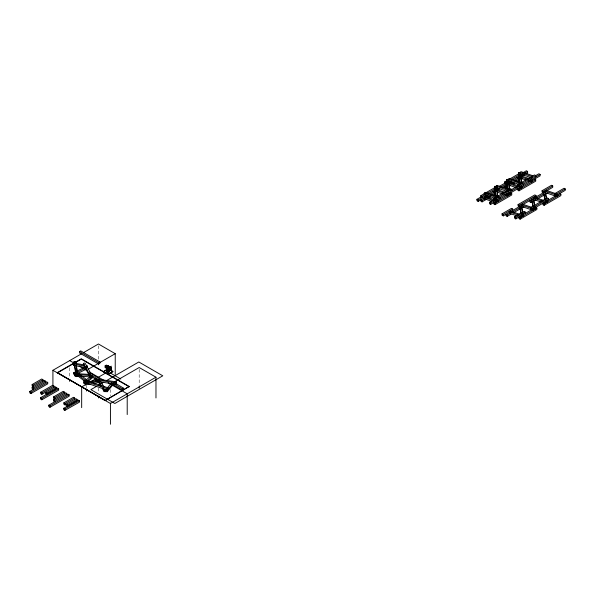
<?xml version="1.0" encoding="UTF-8"?>
<svg xmlns="http://www.w3.org/2000/svg" width="595" height="595" viewBox="0 0 595 595"><rect width="100%" height="100%" fill="white"/><g stroke="black" fill="none" stroke-linecap="round" stroke-linejoin="round"><path stroke-width="0.45" stroke-dasharray="2.98 2.23" d="M139.193 369.324L139.193 385.567M110.432 389.539L110.432 395.853M98.45 345.799L98.45 360.235M98.45 388.029L98.45 392.544M86.468 385.627L86.468 388.334M69.689 367.822L69.689 377.743"/><path stroke-width="0.89" d="M40.594 397.705L40.594 399.096L41.791 399.788L58.66 390.149L58.66 388.766L57.462 388.074L40.594 397.705L41.799 398.397L58.66 388.766M41.791 399.788L41.799 398.397M108.997 369.993L109.138 371.384A1.034 0.595 0 0 1 108.885 371.994A1.034 0.595 0 0 1 107.829 372.135L108.721 371.54M96.137 381.388L96.531 379.052L96.137 381.388L115.928 384.169L116.315 383.21L116.33 381.834L99.231 379.432M115.928 384.169L116.33 381.834M107.658 369.302L103.366 371.741L108.156 374.508L112.953 371.741L109.755 369.889M107.539 371.094A1.034 0.595 0 0 0 107.174 371.756L107.152 369.763L108.156 369.183M109.138 369.904L109.138 371.548A1.034 0.595 0 0 1 108.885 372.158A1.034 0.595 0 0 1 107.829 372.306C108 367.465 108.379 373.474 107.613 371.473M107.881 371.451L107.933 372.039L108.082 370.581M79.009 376.152L74.576 375.869L74.762 373.511L73.654 372.775L85.695 366.788M84.78 367.457L73.587 365.389L74.107 364.46M107.152 371.325C107.338 372.21 109.361 371.957 108.431 371.287M107.494 387.754L111.518 382.793M102.303 388.513L104.17 391.592L107.308 391.681L107.308 390.298L113.05 383.21L122.369 388.892L122.369 390.275L123.596 389.606L123.596 388.223L115.839 383.485M107.308 391.681L113.05 384.593L113.05 383.21M107.264 388.728L83.902 380.778L83.902 382.161L107.264 390.112L107.264 388.728L108.126 387.88L86.491 380.525M107.264 390.112L108.126 389.264L108.126 387.88M484.241 193.204L485.111 192.363L496.743 196.372L496.743 197.763L495.873 198.596L484.241 194.587L484.241 193.204L495.873 197.213L496.743 196.372M494.549 186.376L496.282 197.495L497.97 197.391L496.23 186.272L497.1 185.439L508.74 189.448L508.74 190.831L507.87 191.672L496.23 187.656L496.23 186.272L494.549 186.376L496.126 196.61M506.546 179.452L508.279 190.564L509.96 190.467L508.227 179.348L509.097 178.507L520.737 182.524L520.737 183.907L519.866 184.748L508.227 180.731L508.227 179.348L506.546 179.452L508.123 189.679M518.423 172.595L520.156 183.706L521.837 183.61L520.104 172.49L520.975 171.65L532.614 175.666L532.614 177.05L531.744 177.89L520.104 173.874L520.104 172.49L518.423 172.595L519.837 181.936M507.87 191.672L507.87 190.288L508.74 189.448M495.873 202.754L496.743 201.913L496.743 200.53L495.873 201.37L495.873 202.754L493.381 201.891M519.866 184.748L519.866 183.364L520.737 182.524M507.87 195.822L508.74 194.989L508.74 193.598L507.87 194.439L507.87 195.822L504.545 194.677M531.744 177.89L531.744 176.507L532.614 175.666M519.866 188.898L520.737 188.057L520.737 186.674L519.866 187.514L519.866 188.898L518.2 188.325M531.744 182.04L532.614 181.2L532.614 179.816L531.744 180.657L531.744 182.04L528.42 180.895M520.997 217.257L521.867 216.416L521.867 215.033L520.997 215.873L520.997 217.257L519.338 216.684M532.994 208.949L533.864 208.109L533.864 209.492L532.994 210.333L521.361 206.316L521.361 204.933L532.994 208.949L532.994 210.333M544.99 203.408L545.86 202.568L545.86 201.184L544.99 202.025L544.99 203.408L543.324 202.836M556.868 195.167L557.738 194.327L557.738 195.71L556.868 196.551L545.228 192.535L545.228 191.151L556.868 195.167L556.868 196.551M103.604 371.6L107.197 369.19M86.558 379.677L90.723 376.144M87.264 380.815L92.128 376.695M87.956 381.611L92.82 377.498M103.604 371.265L108.29 374.077L112.805 371.444L109.837 369.607M79.507 351.556L80.704 350.864L99.878 361.938L99.878 363.322L98.681 364.014L79.507 352.939L79.507 351.556L98.681 362.63L99.878 361.938M52.918 385.627L52.918 370.283L81.671 353.683M83.27 352.761L98.45 343.992L115.229 353.683L115.229 374.434M42.929 379.692L33.342 385.225L33.342 386.609L32.145 385.917L32.145 384.534L41.732 379L42.929 379.692L42.929 381.075M57.321 372.634L81.292 358.8L129.219 386.475L105.256 400.643L57.321 372.634L105.256 400.309L129.219 386.475M45.324 381.075L33.342 387.992L33.342 389.375L32.145 388.684L32.145 387.3L44.127 380.384L45.324 381.075L45.324 382.459M57.321 372.968L81.292 359.135L129.219 386.802M29.75 391.451L46.529 381.767L47.726 382.459L47.726 383.842L30.947 393.526L29.75 392.834L29.75 391.451L30.947 392.142L47.726 382.459M56.265 387.382L46.678 392.923L45.473 392.224L45.473 393.615L46.678 394.306L56.265 388.766L56.265 387.382L55.06 386.69L41.881 394.306L40.683 393.615L40.683 392.224L52.665 385.307L53.862 385.999L53.862 387.382M40.683 392.224L41.881 392.923L53.862 385.999M88.067 369.361L98.45 363.367M100.049 362.444L115.229 353.683M105.159 365.754L106.356 365.062L111.153 367.829L109.956 368.521L105.159 365.754L105.159 367.137L109.956 369.904L111.153 369.212M64.357 392.06L54.77 397.594L54.77 398.977L53.572 398.286L53.572 396.902L63.159 391.369L64.357 392.06L64.357 393.444M105.598 367.241L105.211 367.465L106.535 368.275L106.892 369.443L107.851 368.625L108.045 369.272L107.613 368.483L106.892 368.9M107.427 366.185L107.502 365.419M105.642 367.323L105.263 367.546L105.642 366.49L105.969 367.182M106.438 367.308L106.721 367.948L106.111 367.45M108.625 366.877L108.625 366.156L107.189 365.628L107.189 366.461M106.795 367.212L106.795 367.933M108.625 366.156L108.32 367.055M106.535 368.275L107.204 368.997M109.517 367.747L109.874 366.817M66.752 393.444L54.77 400.361L54.77 401.744L53.572 401.052L53.572 399.669L65.554 392.752L66.752 393.444L66.752 394.827M107.539 368.997L107.992 367.903L108.364 368.565M106.892 369.443L108.751 368.431M108.781 368.573L107.085 369.45L107.74 369.569M109.562 366.996L111.094 367.494L110.715 368.439L110.715 367.717M107.219 369.807L107.933 370.395L109.242 369.636L105.494 367.413M107.353 369.324L107.353 369.882L108.357 368.744M107.085 369.19L107.955 369.674L108.959 369.093M107.353 369.882L107.955 370.231L108.959 369.651L108.967 368.729M48.775 405.202L67.949 394.135L69.146 394.827L69.146 396.211L49.973 407.278L48.775 406.586L48.775 405.202L49.973 405.894L69.146 394.827M85.665 384.586L81.671 386.891L81.671 407.642M90.462 381.819L96.055 378.584M98.45 377.2L105.761 372.983M108.156 371.897L109.16 371.325L109.242 369.636M77.045 399.379L67.458 404.92L66.261 404.228L66.261 405.612L67.458 406.303L77.045 400.77L77.045 399.379L75.84 398.687L65.056 404.92L63.858 404.228L63.858 402.845L73.445 397.304L74.643 397.995L74.643 399.379M63.858 402.845L65.056 403.536L74.643 397.995M96.472 386.415L90.879 389.651L114.85 403.484L162.777 375.809L138.814 361.976L106.855 380.421M98.867 385.032L103.664 382.265M114.426 381.819L139.193 367.517L155.972 377.2L155.972 397.958M155.972 377.2L110.432 403.492L52.918 370.283M485.245 194.52L482.054 196.357L482.054 197.741L480.849 197.049L480.849 195.666L495.211 187.373M509.112 180.731L505.921 182.576L505.921 183.959L504.724 183.267L504.724 181.884L507.119 180.501M509.513 179.117L519.085 173.591M488.034 195.673L478.149 201.378L476.945 200.686L476.945 199.303L481.667 196.581M486.836 193.598L497.212 187.611M499.339 186.376L505.728 182.695M511.507 179.355L521.086 173.822M522.47 173.026L526.404 170.75L527.601 171.442L527.601 172.825L526.032 173.74M476.945 199.303L478.149 199.994L486.836 194.982M488.436 194.059L498.149 188.451M500.536 187.068L510.912 181.081L510.912 182.464M513.106 179.816L522.879 174.171M524.455 173.264L527.601 171.442M490.429 194.29L499.74 188.912M502.135 187.529L511.908 181.892M514.303 180.508L524.455 174.647M486.836 199.132L482.054 201.891L480.849 201.199L480.849 199.816L482.054 200.508L485.245 198.671M486.836 197.748L490.027 195.904M491.626 194.982L495.613 192.683M507.52 187.187L505.921 188.109L504.724 187.418L504.724 186.034L505.921 186.726L507.52 185.804M511.507 183.505L513.106 182.583M515.501 181.2L519.487 178.894M488.436 198.209L490.83 196.826M493.218 195.443L495.613 194.067M509.112 186.272L510.711 185.35M513.106 183.967L514.697 183.044M517.092 181.661L519.487 180.278M521.086 179.363L522.678 178.44M493.791 198.44L494.988 199.132L494.988 200.515L493.791 199.823L493.791 198.44L495.382 197.518M497.777 196.134L507.349 190.608M517.776 184.591L518.974 185.283L518.974 186.666L517.776 185.975L517.776 184.591L519.376 183.669M521.77 182.286L530.547 177.221M532.138 176.298L534.533 174.915L535.731 175.607L535.731 176.99M530.547 181.371L490.667 204.39L489.469 203.698L489.469 202.315L494.192 199.585M494.988 199.132L518.245 185.7M518.974 185.283L538.929 173.762L540.126 174.454L540.126 175.837L530.681 181.289L529.483 180.597M489.469 202.315L490.667 203.007L540.126 174.454M494.988 203.282L511.745 193.606L511.745 194.989L494.988 204.665L493.791 203.973L493.791 202.59L494.988 203.282L494.988 204.665M518.974 189.433L535.731 179.757L535.731 181.14L518.974 190.817L517.776 190.125L517.776 188.741L518.974 189.433L518.974 190.817M552.725 185.952L543.28 191.404L543.28 192.787L542.082 192.096L542.082 190.712L551.528 185.261L552.725 185.952L552.725 187.336L503.273 215.888L502.068 215.197L502.068 213.813L511.514 208.362L512.719 209.053L512.719 210.437M536.036 195.584L519.279 205.26L519.279 206.643L518.081 205.952L518.081 204.568L534.838 194.892L536.036 195.584L536.036 196.967M502.068 213.813L503.273 214.505L512.719 209.053M511.164 214.096L507.178 216.401L505.981 215.71L505.981 214.326L507.178 215.018L510.369 213.174M511.96 212.251L519.941 207.648M535.835 198.47L543.815 193.866M513.559 212.713L523.927 206.725M531.045 202.62L531.045 201.236L529.847 200.545L529.847 201.928L531.045 202.62L535.835 199.853M537.434 198.931L547.802 192.944M555.671 195.874L515.791 218.893L514.593 218.201L514.593 216.818L524.039 211.366L525.236 212.058L525.236 213.441M548.56 198.596L531.804 208.265L531.804 209.656L530.606 208.957L530.606 207.573L547.363 197.904L548.56 198.596L548.56 199.98M554.607 193.717L564.053 188.265L565.25 188.957L565.25 190.34L555.804 195.792L554.607 195.101L554.607 193.717L555.804 194.409L565.25 188.957M514.593 216.818L515.791 217.51L525.236 212.058M520.112 217.785L536.869 208.116L536.869 209.5L520.112 219.168L518.914 218.477L518.914 217.093L520.112 217.785L520.112 219.168M544.098 203.936L560.854 194.26L560.854 195.643L544.098 205.32L542.9 204.628L542.9 203.245L544.098 203.936L544.098 205.32M63.695 408.296L78.228 400.085L79.425 400.777L79.44 402.153L64.907 410.364L63.71 409.672L63.695 408.296L64.892 408.988L79.425 400.777M122.369 388.892L123.596 388.223M89.198 373.742L90.447 373.08L99.603 378.851L99.603 380.235L98.354 380.897L89.198 375.125L89.198 373.742L98.354 379.513L98.354 380.897M98.354 379.513L99.603 378.851M77.172 372.321L87.606 367.13L86.498 366.394L87.019 365.456L87.019 366.84M77.975 373.303L86 369.317M75.082 372.425L76.443 371.838L86.602 379.67L86.602 381.053L85.249 381.64L75.082 373.809L75.082 372.425L85.249 380.257L85.249 381.64M85.249 380.257L86.602 379.67M102.771 387.895L104.17 390.208L107.308 390.298M86.892 382.235L85.182 382.578L83.776 382.027L83.776 383.411L85.182 383.961L85.725 384.883L90.001 384.043M89.458 381.737L96.301 380.384M85.182 383.961L85.182 382.578L85.725 383.5L88.291 382.994M91.712 382.325L97.699 381.142M93.422 383.366L98.554 382.362L100.897 386.207M83.389 363.337L90.611 376.33L92.225 376.033L92.232 377.423L90.619 377.721L83.389 364.728L83.389 363.337L85.003 363.039L90.871 373.601M520.156 182.323L521.837 182.226M520.156 186.473L521.837 186.376L521.837 187.76L520.156 187.864M508.279 189.18L509.96 189.084M509.96 194.617L508.279 194.721L508.279 193.338L509.96 193.234L509.96 194.617L509.647 192.847M496.282 196.105L497.97 196.008M496.282 200.262L497.97 200.158L497.97 201.541L496.282 201.645M545.28 200.984L546.969 200.879L546.969 202.263L545.28 202.367M533.403 207.841L535.084 207.737L535.084 209.12L533.403 209.224M523.094 214.661L521.406 214.765L521.406 216.149L523.094 216.052L523.094 214.661L521.361 204.933M74.078 361.574L76.138 375.222L77.826 375.14L77.826 376.523L76.138 376.605L74.078 361.574L75.766 361.492L77.551 373.318M78.309 373.742L89.83 374.471M74.576 374.486L76.346 374.597M79.009 374.768L90.529 375.505M80.779 376.263L90.529 376.888M96.145 380.004L115.936 382.786M84.43 364.98L74.107 363.076L73.587 365.389M76.167 364.482L84.78 366.074M106.721 367.115L106.111 367.264M109.123 369.331L108.268 368.87M520.104 172.49L531.744 176.507M520.975 175.8L529.29 178.671M520.104 176.641L528.42 179.512M520.937 178.314L525.928 180.032M546.098 190.311L556.072 193.754M508.227 179.348L519.866 183.364M509.097 182.665L518.245 185.819M508.227 183.498L517.375 186.659M509.06 185.171L516.542 187.752M534.221 197.168L543.369 200.322M542.499 201.162L533.351 198.009L535.084 207.737M496.23 186.272L507.87 190.288M540.833 201.973L533.351 199.392L534.459 205.587M497.1 189.589L505.415 192.453M496.23 190.43L503.712 193.011M497.063 192.096L502.887 194.104M522.224 204.092L531.372 207.246M485.111 196.514L494.252 199.667M493.381 200.508L484.241 197.354L484.241 198.737L491.723 201.318M510.235 211.017L519.376 214.17M518.505 215.011L509.365 211.857L509.365 213.241L516.847 215.821M534.533 179.065L535.731 179.757M559.657 193.568L560.854 194.26M542.082 190.712L543.28 191.404M516.958 177.593L518.156 178.284L518.156 176.894M504.724 181.884L505.921 182.576M510.54 188.764L511.745 189.455L511.745 190.839M510.54 192.914L511.745 193.606M535.671 207.424L536.869 208.116M530.606 207.573L531.804 208.265M505.482 194.453L506.68 195.145L506.68 193.762M518.081 204.568L519.279 205.26M492.957 191.449L494.155 192.14L494.155 190.757M480.849 195.666L482.054 196.357M111.049 367.413L107.546 365.397L107.115 366.364M110.64 367.621L110.663 368.469M105.494 366.579L108.997 368.603L105.427 366.624L105.449 367.331M105.263 366.713L109.19 368.595L108.759 369.562L108.811 368.818M105.427 367.45L108.922 369.473M107.494 368.833L108.959 369.651M108.335 370.841L109.16 371.325M108.335 371.087L109.138 371.548M110.551 373.125L120.785 379.03M107.316 371.674L107.978 372.054M107.152 369.763L107.174 371.927L107.829 372.306M69.689 360.6L74.487 363.367M79.276 366.133L83.27 368.439M84.869 369.361L87.264 370.745M89.659 372.128L104.043 380.428M108.037 382.741L127.211 393.808L127.211 414.559M32.145 384.534L33.342 385.225M53.572 396.902L54.77 397.594M32.145 387.3L33.342 387.992M53.572 399.669L54.77 400.361M113.05 384.593L122.369 390.275M112.708 371.6L112.708 371.265M108.364 369.071L108.067 367.889L107.68 368.803M100.622 381.417L103.902 386.802M98.554 380.971L101.366 385.59M545.228 191.151L546.493 198.224M545.392 193.42L546.336 198.723M546.649 200.493L546.969 202.263M543.704 192.133L544.961 199.213M543.547 192.631L544.804 199.712M534.771 207.35L535.084 209.12M531.826 198.99L533.246 206.956M531.67 199.489L532.927 206.569M520.261 174.759L521.837 183.61M521.525 185.99L521.837 187.76M518.58 177.63L519.368 182.055M518.423 178.128L519.212 182.553M521.518 207.201L522.462 212.512M522.774 214.282L523.094 216.052M519.829 205.915L521.094 212.995M519.673 206.413L520.93 213.493M508.383 181.616L509.96 190.467M506.702 184.487L507.647 189.798M506.546 184.986L507.334 189.411M496.23 187.656L496.862 191.196M497.182 192.966L497.97 197.391M497.651 199.771L497.97 201.541M494.705 191.412L495.65 196.722M494.549 191.91L495.338 196.335M75.907 363.783L77.409 373.794M64.892 408.988L64.907 410.364M90.611 376.33L90.619 377.721M555.804 194.409L555.804 195.792M530.681 179.906L530.681 181.289M523.436 184.093L523.436 185.476M515.791 217.51L515.791 218.893M507.178 215.018L507.178 216.401M505.921 186.726L505.921 188.109M503.273 214.505L503.273 215.888M500.112 197.555L500.112 198.938M497.1 185.439L497.1 186.823M495.873 197.213L495.873 198.596M490.667 203.007L490.667 204.39M482.054 200.508L482.054 201.891M478.149 199.994L478.149 201.378M139.193 386.467L139.193 388.275M111.191 366.141L111.191 369.986M110.432 403.075L110.432 424.25M109.956 368.521L109.956 369.904M109.83 366.847L109.83 367.569M109.584 367.011L109.584 367.844M109.041 369.406L109.123 368.498L108.513 368.647M108.394 374.032L108.156 374.426L107.918 374.032M108.245 366.237L108.245 367.07M107.955 369.674L107.955 370.231M105.969 367.368L105.672 366.505M105.769 389.881L105.769 391.265M105.375 366.646L105.375 367.368M104.17 390.208L104.17 391.592M98.681 362.63L98.681 364.014M98.45 362.943L98.45 364.75M98.45 396.151L98.45 397.958M86.468 389.234L86.468 391.041M85.725 383.5L85.725 384.883M76.138 375.222L76.138 376.605M75.766 361.492L75.766 362.876M74.762 373.511L74.762 374.895L73.654 374.158L73.654 372.775M69.689 379.55L69.689 381.358M67.458 404.92L67.458 406.303M65.056 403.536L65.056 404.92M49.973 405.894L49.973 407.278M46.678 392.923L46.678 394.306M41.881 392.923L41.881 394.306M30.947 392.142L30.947 393.526M107.174 371.927A1.034 0.595 0 0 1 107.427 371.317"/></g></svg>
